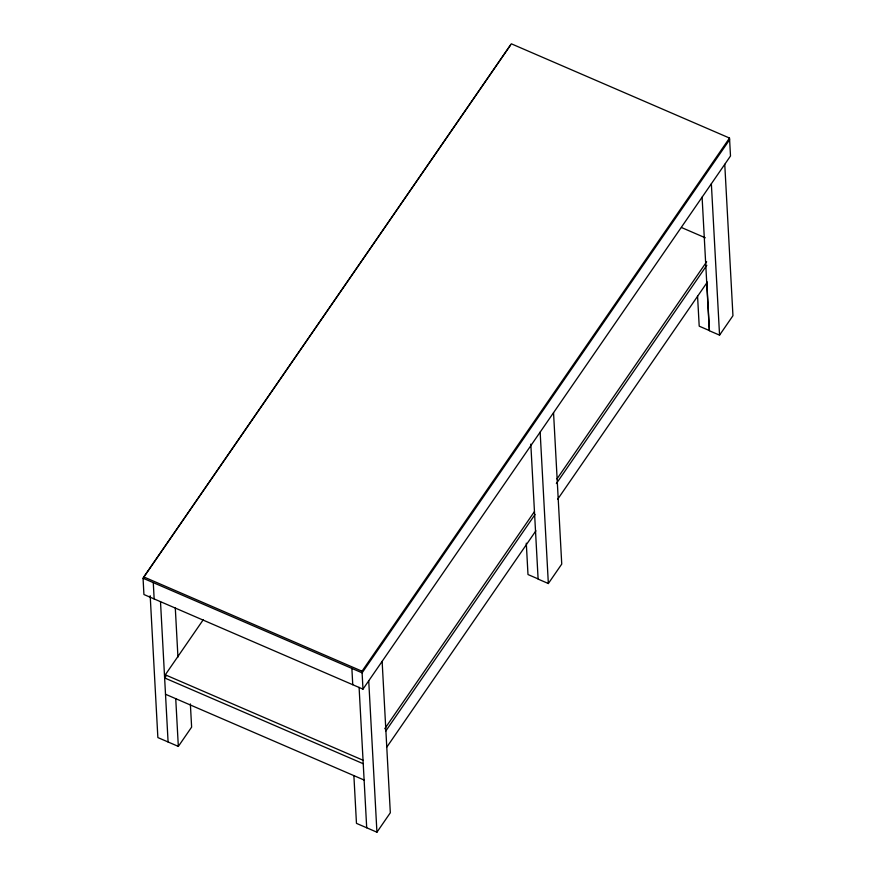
<?xml version="1.0" encoding="UTF-8"?>
<svg xmlns="http://www.w3.org/2000/svg" width="876" height="876" viewBox="0 0 876 876"><rect width="100%" height="100%" fill="white"/><g stroke="black" fill="none" stroke-linecap="round" stroke-linejoin="round"><path stroke-width="1.31" d="M143.894 578.576L143.806 576.945L511.321 43.8L729.522 138.058L730.496 155.994L362.982 689.138L143.927 594.519L143.051 578.215L510.555 45.059M165.476 678.309L165.29 674.816L203.298 619.682M166.068 675.856L164.633 677.947L363.233 763.73M150.19 595.735L157.866 737.57L178.332 746.407L191.625 727.124L190.366 703.932M362.982 689.138L362.018 671.202L729.522 138.058M729.62 139.689L362.106 672.834L143.051 578.215M384.761 728.733L534.459 511.562M556.961 478.931L706.658 261.76M385.725 731.099L535.039 514.497M556.37 483.552L706.844 265.253M386.929 746.943L535.915 530.801M557.651 499.276L707.414 282.006M353.882 775.621L356.466 823.363L376.932 832.2L390.324 812.764L382.133 661.369M530.812 444.132L538.116 579.102L548.343 583.525L561.746 564.078L553.544 412.695M702.092 197.122L709.33 330.734L719.557 335.147L732.949 315.71L724.759 164.327M681.517 227.53L705.3 237.801M538.225 578.959L527.987 574.536L526.29 543.164M143.806 576.945L362.018 671.202M165.29 674.816L363.047 760.237M165.509 694.252L364.109 780.034M711.356 183.763L719.557 335.147M706.844 282.839L709.429 330.591L699.201 326.168L697.57 296.154M540.153 432.131L548.343 583.525M368.73 680.816L376.932 832.2M359.094 687.353L366.705 827.787M351.878 668.421L352.754 684.725M175.299 608.032L177.948 657.11M175.737 698.665L178.332 746.407M160.494 601.571L168.093 741.994M153.278 582.628L154.154 598.932"/></g></svg>
